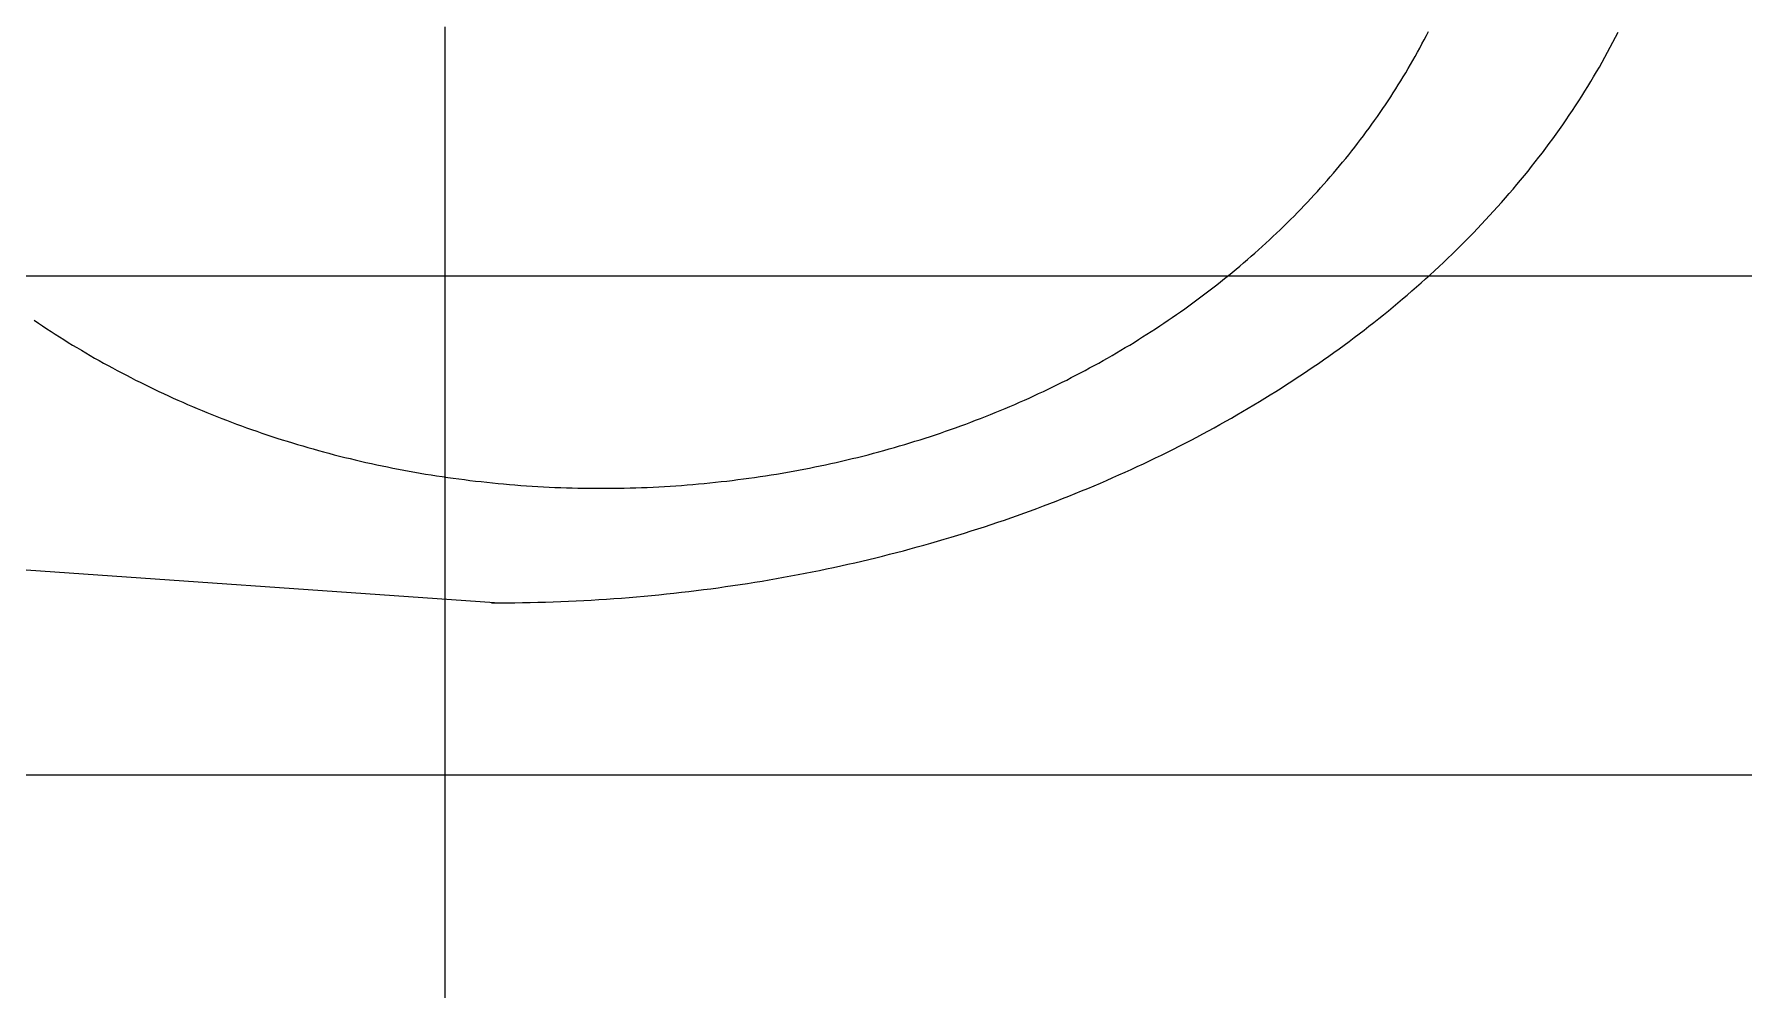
# Model space of a CAD drawing. Header units: millimetres. Extents: x 90740 to 167944, y -39332 to 25855.
# Drawn here: x 100253.5 to 100596.3, y 16509.3 to 16700.9 of the extents above; entities that cross this region are included whole.
import ezdxf

# ---------------------------------------------------------------- set-up
doc = ezdxf.new("R2010")
doc.units = ezdxf.units.MM
doc.layers.add('1__NP___MIESTNOSTIUK', color=7, linetype='Continuous')
doc.layers.add('PODLAHOVKA', color=7, linetype='Continuous')
doc.layers.add('XR$1$STANDARD', color=252, linetype='Continuous', lineweight=25)

# ---------------------------------------------------------------- blocks, each defined once
blk = doc.blocks.new('A$C90b3fe5d')
at = {"layer": 'XR$1$STANDARD', "linetype": 'Continuous', "lineweight": -2}
for p, q in [((1256.96, 20161.6), (1257.39, 20162.44)), ((1255.18, 20158.27), (1255.63, 20159.1)), ((1255.63, 20159.1), (1256.08, 20159.93)), ((1256.08, 20159.93), (1256.52, 20160.77)), ((1256.52, 20160.77), (1256.96, 20161.6)), ((1293.3, 20158.27), (1293.84, 20159.26)), ((1293.84, 20159.26), (1294.37, 20160.26)), ((1294.37, 20160.26), (1294.89, 20161.26)), ((1294.89, 20161.26), (1295.4, 20162.26)), ((1253.3, 20154.98), (1253.78, 20155.8)), ((1253.78, 20155.8), (1254.25, 20156.62)), ((1254.25, 20156.62), (1254.72, 20157.44)), ((1254.72, 20157.44), (1255.18, 20158.27)), ((1291.65, 20155.3), (1292.21, 20156.29)), ((1292.21, 20156.29), (1292.76, 20157.28)), ((1292.76, 20157.28), (1293.3, 20158.27)), ((1251.34, 20151.73), (1251.84, 20152.54)), ((1251.84, 20152.54), (1252.33, 20153.35)), ((1252.33, 20153.35), (1252.82, 20154.16)), ((1252.82, 20154.16), (1253.3, 20154.98)), ((1289.32, 20151.4), (1289.92, 20152.37)), ((1289.92, 20152.37), (1290.5, 20153.34)), ((1290.5, 20153.34), (1291.08, 20154.32)), ((1291.08, 20154.32), (1291.65, 20155.3)), ((1249.28, 20148.53), (1249.81, 20149.33)), ((1249.81, 20149.33), (1250.32, 20150.13)), ((1250.32, 20150.13), (1250.83, 20150.93)), ((1250.83, 20150.93), (1251.34, 20151.73)), ((1287.5, 20148.5), (1288.12, 20149.46)), ((1288.12, 20149.46), (1288.72, 20150.43)), ((1288.72, 20150.43), (1289.32, 20151.4)), ((1246.59, 20144.6), (1247.14, 20145.38)), ((1247.14, 20145.38), (1247.68, 20146.17)), ((1247.68, 20146.17), (1248.22, 20146.95)), ((1248.22, 20146.95), (1248.76, 20147.74)), ((1248.76, 20147.74), (1249.28, 20148.53)), ((1284.96, 20144.68), (1285.6, 20145.63)), ((1285.6, 20145.63), (1286.24, 20146.58)), ((1286.24, 20146.58), (1286.88, 20147.54)), ((1286.88, 20147.54), (1287.5, 20148.5)), ((1244.33, 20141.51), (1244.91, 20142.28)), ((1244.91, 20142.28), (1245.47, 20143.05)), ((1245.47, 20143.05), (1246.03, 20143.82)), ((1246.03, 20143.82), (1246.59, 20144.6)), ((1282.29, 20140.91), (1282.97, 20141.85)), ((1282.97, 20141.85), (1283.64, 20142.79)), ((1283.64, 20142.79), (1284.3, 20143.73)), ((1284.3, 20143.73), (1284.96, 20144.68)), ((1241.39, 20137.71), (1241.99, 20138.47)), ((1241.99, 20138.47), (1242.59, 20139.22)), ((1242.59, 20139.22), (1243.17, 20139.98)), ((1243.17, 20139.98), (1243.76, 20140.74)), ((1243.76, 20140.74), (1244.33, 20141.51)), ((1280.22, 20138.12), (1280.92, 20139.04)), ((1280.92, 20139.04), (1281.61, 20139.97)), ((1281.61, 20139.97), (1282.29, 20140.91)), ((1238.95, 20134.73), (1239.57, 20135.47)), ((1239.57, 20135.47), (1240.18, 20136.22)), ((1240.18, 20136.22), (1240.79, 20136.96)), ((1240.79, 20136.96), (1241.39, 20137.71)), ((1277.34, 20134.44), (1278.07, 20135.36)), ((1278.07, 20135.36), (1278.8, 20136.27)), ((1278.8, 20136.27), (1279.51, 20137.19)), ((1279.51, 20137.19), (1280.22, 20138.12)), ((1235.77, 20131.08), (1236.42, 20131.81)), ((1236.42, 20131.81), (1237.06, 20132.53)), ((1237.06, 20132.53), (1237.69, 20133.26)), ((1237.69, 20133.26), (1238.32, 20134)), ((1238.32, 20134), (1238.95, 20134.73)), ((1274.35, 20130.83), (1275.11, 20131.73)), ((1275.11, 20131.73), (1275.86, 20132.63)), ((1275.86, 20132.63), (1276.61, 20133.54)), ((1276.61, 20133.54), (1277.34, 20134.44)), ((1232.47, 20127.51), (1233.14, 20128.22)), ((1233.14, 20128.22), (1233.8, 20128.93)), ((1233.8, 20128.93), (1234.47, 20129.64)), ((1234.47, 20129.64), (1235.12, 20130.36)), ((1235.12, 20130.36), (1235.77, 20131.08)), ((1271.25, 20127.27), (1272.04, 20128.15)), ((1272.04, 20128.15), (1272.82, 20129.04)), ((1272.82, 20129.04), (1273.59, 20129.93)), ((1273.59, 20129.93), (1274.35, 20130.83)), ((1229.04, 20124.03), (1229.74, 20124.72)), ((1229.74, 20124.72), (1230.43, 20125.41)), ((1230.43, 20125.41), (1231.11, 20126.11)), ((1231.11, 20126.11), (1231.79, 20126.81)), ((1231.79, 20126.81), (1232.47, 20127.51)), ((1268.84, 20124.64), (1269.65, 20125.51)), ((1269.65, 20125.51), (1270.45, 20126.39)), ((1270.45, 20126.39), (1271.25, 20127.27)), ((1225.49, 20120.64), (1226.21, 20121.31)), ((1226.21, 20121.31), (1226.93, 20121.99)), ((1226.93, 20121.99), (1227.64, 20122.66)), ((1227.64, 20122.66), (1228.34, 20123.35)), ((1228.34, 20123.35), (1229.04, 20124.03)), ((1265.54, 20121.18), (1266.38, 20122.04)), ((1266.38, 20122.04), (1267.21, 20122.9)), ((1267.21, 20122.9), (1268.03, 20123.77)), ((1268.03, 20123.77), (1268.84, 20124.64)), ((1221.83, 20117.34), (1222.57, 20117.99)), ((1222.57, 20117.99), (1223.31, 20118.65)), ((1223.31, 20118.65), (1224.04, 20119.31)), ((1224.04, 20119.31), (1224.77, 20119.97)), ((1224.77, 20119.97), (1225.49, 20120.64)), ((1261.26, 20116.95), (1262.13, 20117.79)), ((1262.13, 20117.79), (1262.99, 20118.63)), ((1262.99, 20118.63), (1263.85, 20119.48)), ((1263.85, 20119.48), (1264.7, 20120.33)), ((1264.7, 20120.33), (1265.54, 20121.18)), ((1218.04, 20114.13), (1218.81, 20114.76)), ((1218.81, 20114.76), (1219.57, 20115.4)), ((1219.57, 20115.4), (1220.33, 20116.04)), ((1220.33, 20116.04), (1221.08, 20116.69)), ((1221.08, 20116.69), (1221.83, 20117.34)), ((1257.71, 20113.64), (1258.61, 20114.46)), ((1258.61, 20114.46), (1259.5, 20115.29)), ((1259.5, 20115.29), (1260.38, 20116.12)), ((1260.38, 20116.12), (1261.26, 20116.95)), ((1213.36, 20110.4), (1214.15, 20111.01)), ((1214.15, 20111.01), (1214.94, 20111.63)), ((1214.94, 20111.63), (1215.72, 20112.25)), ((1215.72, 20112.25), (1216.5, 20112.87)), ((1216.5, 20112.87), (1217.27, 20113.5)), ((1217.27, 20113.5), (1218.04, 20114.13)), ((1254.06, 20110.39), (1254.98, 20111.19)), ((1254.98, 20111.19), (1255.9, 20112)), ((1255.9, 20112), (1256.81, 20112.82)), ((1256.81, 20112.82), (1257.71, 20113.64)), ((1209.33, 20107.41), (1210.14, 20108)), ((1210.14, 20108), (1210.95, 20108.59)), ((1210.95, 20108.59), (1211.76, 20109.19)), ((1211.76, 20109.19), (1212.56, 20109.8)), ((1212.56, 20109.8), (1213.36, 20110.4)), ((1250.3, 20107.2), (1251.25, 20107.99)), ((1251.25, 20107.99), (1252.19, 20108.79)), ((1252.19, 20108.79), (1253.13, 20109.58)), ((1253.13, 20109.58), (1254.06, 20110.39)), ((977.87, 20104.51), (978.71, 20103.94)), ((1204.35, 20103.94), (1205.19, 20104.51)), ((1205.19, 20104.51), (1206.03, 20105.08)), ((1206.03, 20105.08), (1206.86, 20105.66)), ((1206.86, 20105.66), (1207.69, 20106.24)), ((1207.69, 20106.24), (1208.51, 20106.82)), ((1208.51, 20106.82), (1209.33, 20107.41)), ((1245.46, 20103.32), (1246.44, 20104.08)), ((1246.44, 20104.08), (1247.42, 20104.86)), ((1247.42, 20104.86), (1248.38, 20105.63)), ((1248.38, 20105.63), (1249.35, 20106.42)), ((1249.35, 20106.42), (1250.3, 20107.2)), ((978.71, 20103.94), (979.55, 20103.38)), ((979.55, 20103.38), (980.4, 20102.82)), ((980.4, 20102.82), (981.25, 20102.27)), ((981.25, 20102.27), (982.11, 20101.72)), ((982.11, 20101.72), (982.97, 20101.17)), ((982.97, 20101.17), (983.83, 20100.63)), ((1199.23, 20100.63), (1200.09, 20101.17)), ((1200.09, 20101.17), (1200.95, 20101.72)), ((1200.95, 20101.72), (1201.81, 20102.27)), ((1201.81, 20102.27), (1202.66, 20102.82)), ((1202.66, 20102.82), (1203.51, 20103.38)), ((1203.51, 20103.38), (1204.35, 20103.94)), ((1241.48, 20100.28), (1242.48, 20101.04)), ((1242.48, 20101.04), (1243.48, 20101.79)), ((1243.48, 20101.79), (1244.47, 20102.55)), ((1244.47, 20102.55), (1245.46, 20103.32)), ((983.83, 20100.63), (984.7, 20100.09)), ((984.7, 20100.09), (985.57, 20099.56)), ((985.57, 20099.56), (986.45, 20099.03)), ((986.45, 20099.03), (987.33, 20098.5)), ((987.33, 20098.5), (988.22, 20097.98)), ((988.22, 20097.98), (989.1, 20097.47)), ((989.1, 20097.47), (990, 20096.95)), ((1193.07, 20096.95), (1193.96, 20097.47)), ((1193.96, 20097.47), (1194.85, 20097.98)), ((1194.85, 20097.98), (1195.73, 20098.5)), ((1195.73, 20098.5), (1196.61, 20099.03)), ((1196.61, 20099.03), (1197.49, 20099.56)), ((1197.49, 20099.56), (1198.36, 20100.09)), ((1198.36, 20100.09), (1199.23, 20100.63)), ((1236.36, 20096.59), (1237.39, 20097.32)), ((1237.39, 20097.32), (1238.42, 20098.06)), ((1238.42, 20098.06), (1239.45, 20098.79)), ((1239.45, 20098.79), (1240.47, 20099.54)), ((1240.47, 20099.54), (1241.48, 20100.28)), ((990, 20096.95), (990.89, 20096.45)), ((990.89, 20096.45), (991.79, 20095.94)), ((991.79, 20095.94), (992.69, 20095.44)), ((992.69, 20095.44), (993.6, 20094.95)), ((993.6, 20094.95), (994.51, 20094.46)), ((994.51, 20094.46), (995.43, 20093.97)), ((995.43, 20093.97), (996.35, 20093.49)), ((1186.72, 20093.49), (1187.63, 20093.97)), ((1187.63, 20093.97), (1188.55, 20094.46)), ((1188.55, 20094.46), (1189.46, 20094.95)), ((1189.46, 20094.95), (1190.37, 20095.44)), ((1190.37, 20095.44), (1191.27, 20095.94)), ((1191.27, 20095.94), (1192.17, 20096.45)), ((1192.17, 20096.45), (1193.07, 20096.95)), ((1232.16, 20093.72), (1233.22, 20094.43)), ((1233.22, 20094.43), (1234.27, 20095.15)), ((1234.27, 20095.15), (1235.32, 20095.87)), ((1235.32, 20095.87), (1236.36, 20096.59)), ((996.35, 20093.49), (997.27, 20093.02)), ((997.27, 20093.02), (998.19, 20092.54)), ((998.19, 20092.54), (999.12, 20092.08)), ((999.12, 20092.08), (1000.06, 20091.61)), ((1000.06, 20091.61), (1000.99, 20091.16)), ((1000.99, 20091.16), (1001.93, 20090.7)), ((1001.93, 20090.7), (1002.88, 20090.25)), ((1180.18, 20090.25), (1181.13, 20090.7)), ((1181.13, 20090.7), (1182.07, 20091.16)), ((1182.07, 20091.16), (1183, 20091.61)), ((1183, 20091.61), (1183.94, 20092.08)), ((1183.94, 20092.08), (1184.87, 20092.54)), ((1184.87, 20092.54), (1185.79, 20093.02)), ((1185.79, 20093.02), (1186.72, 20093.49)), ((1226.77, 20090.24), (1227.86, 20090.92)), ((1227.86, 20090.92), (1228.94, 20091.62)), ((1228.94, 20091.62), (1230.02, 20092.31)), ((1230.02, 20092.31), (1231.09, 20093.02)), ((1231.09, 20093.02), (1232.16, 20093.72)), ((1002.88, 20090.25), (1003.83, 20089.81)), ((1003.83, 20089.81), (1004.78, 20089.37)), ((1004.78, 20089.37), (1005.73, 20088.93)), ((1005.73, 20088.93), (1006.69, 20088.5)), ((1006.69, 20088.5), (1007.65, 20088.08)), ((1007.65, 20088.08), (1008.62, 20087.65)), ((1008.62, 20087.65), (1009.59, 20087.24)), ((1009.59, 20087.24), (1010.56, 20086.83)), ((1172.5, 20086.83), (1173.48, 20087.24)), ((1173.48, 20087.24), (1174.44, 20087.65)), ((1174.44, 20087.65), (1175.41, 20088.08)), ((1175.41, 20088.08), (1176.37, 20088.5)), ((1176.37, 20088.5), (1177.33, 20088.93)), ((1177.33, 20088.93), (1178.28, 20089.37)), ((1178.28, 20089.37), (1179.24, 20089.81)), ((1179.24, 20089.81), (1180.18, 20090.25)), ((1221.25, 20086.87), (1222.36, 20087.53)), ((1222.36, 20087.53), (1223.48, 20088.2)), ((1223.48, 20088.2), (1224.58, 20088.87)), ((1224.58, 20088.87), (1225.68, 20089.55)), ((1225.68, 20089.55), (1226.77, 20090.24)), ((1010.56, 20086.83), (1011.53, 20086.42)), ((1011.53, 20086.42), (1012.51, 20086.02)), ((1012.51, 20086.02), (1013.49, 20085.62)), ((1013.49, 20085.62), (1014.48, 20085.23)), ((1014.48, 20085.23), (1015.47, 20084.84)), ((1015.47, 20084.84), (1016.46, 20084.46)), ((1016.46, 20084.46), (1017.45, 20084.08)), ((1017.45, 20084.08), (1018.45, 20083.71)), ((1018.45, 20083.71), (1019.45, 20083.34)), ((1163.61, 20083.34), (1164.61, 20083.71)), ((1164.61, 20083.71), (1165.61, 20084.08)), ((1165.61, 20084.08), (1166.6, 20084.46)), ((1166.6, 20084.46), (1167.59, 20084.84)), ((1167.59, 20084.84), (1168.58, 20085.23)), ((1168.58, 20085.23), (1169.57, 20085.62)), ((1169.57, 20085.62), (1170.55, 20086.02)), ((1170.55, 20086.02), (1171.53, 20086.42)), ((1171.53, 20086.42), (1172.5, 20086.83)), ((1214.43, 20082.98), (1215.58, 20083.62)), ((1215.58, 20083.62), (1216.73, 20084.26)), ((1216.73, 20084.26), (1217.87, 20084.9)), ((1217.87, 20084.9), (1219, 20085.55)), ((1219, 20085.55), (1220.13, 20086.21)), ((1220.13, 20086.21), (1221.25, 20086.87)), ((1019.45, 20083.34), (1020.46, 20082.97)), ((1020.46, 20082.97), (1021.47, 20082.62)), ((1021.47, 20082.62), (1022.48, 20082.26)), ((1022.48, 20082.26), (1023.49, 20081.91)), ((1023.49, 20081.91), (1024.51, 20081.57)), ((1024.51, 20081.57), (1025.53, 20081.23)), ((1025.53, 20081.23), (1026.55, 20080.9)), ((1026.55, 20080.9), (1027.58, 20080.57)), ((1027.58, 20080.57), (1028.61, 20080.25)), ((1028.61, 20080.25), (1029.64, 20079.93)), ((1153.42, 20079.93), (1154.45, 20080.25)), ((1154.45, 20080.25), (1155.48, 20080.57)), ((1155.48, 20080.57), (1156.51, 20080.9)), ((1156.51, 20080.9), (1157.53, 20081.23)), ((1157.53, 20081.23), (1158.55, 20081.57)), ((1158.55, 20081.57), (1159.57, 20081.91)), ((1159.57, 20081.91), (1160.58, 20082.26)), ((1160.58, 20082.26), (1161.59, 20082.62)), ((1161.59, 20082.62), (1162.6, 20082.97)), ((1162.6, 20082.97), (1163.61, 20083.34)), ((1208.61, 20079.88), (1209.78, 20080.49)), ((1209.78, 20080.49), (1210.95, 20081.11)), ((1210.95, 20081.11), (1212.12, 20081.73)), ((1212.12, 20081.73), (1213.28, 20082.35)), ((1213.28, 20082.35), (1214.43, 20082.98)), ((1029.64, 20079.93), (1030.68, 20079.62)), ((1030.68, 20079.62), (1031.71, 20079.31)), ((1031.71, 20079.31), (1032.76, 20079.01)), ((1032.76, 20079.01), (1033.8, 20078.71)), ((1033.8, 20078.71), (1034.85, 20078.42)), ((1034.85, 20078.42), (1035.9, 20078.13)), ((1035.9, 20078.13), (1036.95, 20077.85)), ((1036.95, 20077.85), (1038, 20077.57)), ((1038, 20077.57), (1039.06, 20077.3)), ((1039.06, 20077.3), (1040.12, 20077.03)), ((1040.12, 20077.03), (1041.19, 20076.77)), ((1041.19, 20076.77), (1042.25, 20076.52)), ((1140.81, 20076.52), (1141.87, 20076.77)), ((1141.87, 20076.77), (1142.94, 20077.03)), ((1142.94, 20077.03), (1144, 20077.3)), ((1144, 20077.3), (1145.06, 20077.57)), ((1145.06, 20077.57), (1146.11, 20077.85)), ((1146.11, 20077.85), (1147.17, 20078.13)), ((1147.17, 20078.13), (1148.22, 20078.42)), ((1148.22, 20078.42), (1149.26, 20078.71)), ((1149.26, 20078.71), (1150.31, 20079.01)), ((1150.31, 20079.01), (1151.35, 20079.31)), ((1151.35, 20079.31), (1152.39, 20079.62)), ((1152.39, 20079.62), (1153.42, 20079.93)), ((1201.44, 20076.33), (1202.65, 20076.91)), ((1202.65, 20076.91), (1203.85, 20077.49)), ((1203.85, 20077.49), (1205.05, 20078.08)), ((1205.05, 20078.08), (1206.24, 20078.68)), ((1206.24, 20078.68), (1207.43, 20079.28)), ((1207.43, 20079.28), (1208.61, 20079.88)), ((1042.25, 20076.52), (1043.32, 20076.27)), ((1043.32, 20076.27), (1044.39, 20076.02)), ((1044.39, 20076.02), (1045.47, 20075.78)), ((1045.47, 20075.78), (1046.55, 20075.55)), ((1046.55, 20075.55), (1047.63, 20075.32)), ((1047.63, 20075.32), (1048.71, 20075.1)), ((1048.71, 20075.1), (1049.79, 20074.88)), ((1049.79, 20074.88), (1050.88, 20074.67)), ((1050.88, 20074.67), (1051.97, 20074.46)), ((1051.97, 20074.46), (1053.06, 20074.26)), ((1053.06, 20074.26), (1054.16, 20074.07)), ((1054.16, 20074.07), (1055.25, 20073.88)), ((1055.25, 20073.88), (1056.35, 20073.69)), ((1056.35, 20073.69), (1057.46, 20073.51)), ((1057.46, 20073.51), (1058.56, 20073.34)), ((1058.56, 20073.34), (1059.67, 20073.17)), ((1123.39, 20073.17), (1124.5, 20073.34)), ((1124.5, 20073.34), (1125.61, 20073.51)), ((1125.61, 20073.51), (1126.71, 20073.69)), ((1126.71, 20073.69), (1127.81, 20073.88)), ((1127.81, 20073.88), (1128.9, 20074.07)), ((1128.9, 20074.07), (1130, 20074.26)), ((1130, 20074.26), (1131.09, 20074.46)), ((1131.09, 20074.46), (1132.18, 20074.67)), ((1132.18, 20074.67), (1133.27, 20074.88)), ((1133.27, 20074.88), (1134.35, 20075.1)), ((1134.35, 20075.1), (1135.44, 20075.32)), ((1135.44, 20075.32), (1136.52, 20075.55)), ((1136.52, 20075.55), (1137.59, 20075.78)), ((1137.59, 20075.78), (1138.67, 20076.02)), ((1138.67, 20076.02), (1139.74, 20076.27)), ((1139.74, 20076.27), (1140.81, 20076.52)), ((1194.1, 20072.96), (1195.34, 20073.51)), ((1195.34, 20073.51), (1196.57, 20074.06)), ((1196.57, 20074.06), (1197.79, 20074.62)), ((1197.79, 20074.62), (1199.02, 20075.18)), ((1199.02, 20075.18), (1200.23, 20075.75)), ((1200.23, 20075.75), (1201.44, 20076.33)), ((1070.18, 20047.86), (742.23, 20070.83)), ((1059.67, 20073.17), (1060.78, 20073.01)), ((1060.78, 20073.01), (1061.89, 20072.85)), ((1061.89, 20072.85), (1063, 20072.7)), ((1063, 20072.7), (1064.12, 20072.56)), ((1064.12, 20072.56), (1065.24, 20072.42)), ((1065.24, 20072.42), (1066.36, 20072.28)), ((1066.36, 20072.28), (1067.48, 20072.16)), ((1067.48, 20072.16), (1068.61, 20072.03)), ((1068.61, 20072.03), (1069.73, 20071.92)), ((1069.73, 20071.92), (1070.86, 20071.81)), ((1070.86, 20071.81), (1071.99, 20071.7)), ((1071.99, 20071.7), (1073.13, 20071.6)), ((1073.13, 20071.6), (1074.26, 20071.51)), ((1074.26, 20071.51), (1075.4, 20071.42)), ((1075.4, 20071.42), (1076.54, 20071.34)), ((1076.54, 20071.34), (1077.68, 20071.27)), ((1077.68, 20071.27), (1078.83, 20071.2)), ((1078.83, 20071.2), (1079.97, 20071.13)), ((1079.97, 20071.13), (1081.12, 20071.07)), ((1081.12, 20071.07), (1082.27, 20071.02)), ((1082.27, 20071.02), (1083.42, 20070.98)), ((1083.42, 20070.98), (1084.57, 20070.94)), ((1084.57, 20070.94), (1085.73, 20070.9)), ((1085.73, 20070.9), (1086.88, 20070.88)), ((1086.88, 20070.88), (1088.04, 20070.86)), ((1088.04, 20070.86), (1089.2, 20070.84)), ((1089.2, 20070.84), (1090.37, 20070.83)), ((1090.37, 20070.83), (1091.53, 20070.83)), ((1091.53, 20070.83), (1092.69, 20070.83)), ((1092.69, 20070.83), (1093.86, 20070.84)), ((1093.86, 20070.84), (1095.02, 20070.86)), ((1095.02, 20070.86), (1096.18, 20070.88)), ((1096.18, 20070.88), (1097.33, 20070.9)), ((1097.33, 20070.9), (1098.49, 20070.94)), ((1098.49, 20070.94), (1099.64, 20070.98)), ((1099.64, 20070.98), (1100.79, 20071.02)), ((1100.79, 20071.02), (1101.94, 20071.07)), ((1101.94, 20071.07), (1103.09, 20071.13)), ((1103.09, 20071.13), (1104.24, 20071.2)), ((1104.24, 20071.2), (1105.38, 20071.27)), ((1105.38, 20071.27), (1106.52, 20071.34)), ((1106.52, 20071.34), (1107.66, 20071.42)), ((1107.66, 20071.42), (1108.8, 20071.51)), ((1108.8, 20071.51), (1109.93, 20071.6)), ((1109.93, 20071.6), (1111.07, 20071.7)), ((1111.07, 20071.7), (1112.2, 20071.81)), ((1112.2, 20071.81), (1113.33, 20071.92)), ((1113.33, 20071.92), (1114.46, 20072.03)), ((1114.46, 20072.03), (1115.58, 20072.16)), ((1115.58, 20072.16), (1116.7, 20072.28)), ((1116.7, 20072.28), (1117.82, 20072.42)), ((1117.82, 20072.42), (1118.94, 20072.56)), ((1118.94, 20072.56), (1120.06, 20072.7)), ((1120.06, 20072.7), (1121.17, 20072.85)), ((1121.17, 20072.85), (1122.28, 20073.01)), ((1122.28, 20073.01), (1123.39, 20073.17)), ((1186.58, 20069.78), (1187.84, 20070.3)), ((1187.84, 20070.3), (1189.1, 20070.82)), ((1189.1, 20070.82), (1190.36, 20071.35)), ((1190.36, 20071.35), (1191.61, 20071.88)), ((1191.61, 20071.88), (1192.86, 20072.42)), ((1192.86, 20072.42), (1194.1, 20072.96)), ((1177.59, 20066.32), (1178.89, 20066.8)), ((1178.89, 20066.8), (1180.18, 20067.28)), ((1180.18, 20067.28), (1181.47, 20067.77)), ((1181.47, 20067.77), (1182.75, 20068.26)), ((1182.75, 20068.26), (1184.03, 20068.76)), ((1184.03, 20068.76), (1185.31, 20069.27)), ((1185.31, 20069.27), (1186.58, 20069.78)), ((1167.05, 20062.7), (1168.38, 20063.13)), ((1168.38, 20063.13), (1169.71, 20063.57)), ((1169.71, 20063.57), (1171.04, 20064.01)), ((1171.04, 20064.01), (1172.36, 20064.46)), ((1172.36, 20064.46), (1173.67, 20064.92)), ((1173.67, 20064.92), (1174.98, 20065.38)), ((1174.98, 20065.38), (1176.29, 20065.85)), ((1176.29, 20065.85), (1177.59, 20066.32)), ((1156.24, 20059.44), (1157.61, 20059.83)), ((1157.61, 20059.83), (1158.97, 20060.22)), ((1158.97, 20060.22), (1160.33, 20060.62)), ((1160.33, 20060.62), (1161.68, 20061.03)), ((1161.68, 20061.03), (1163.03, 20061.43)), ((1163.03, 20061.43), (1164.37, 20061.85)), ((1164.37, 20061.85), (1165.72, 20062.27)), ((1165.72, 20062.27), (1167.05, 20062.7)), ((1142.37, 20055.91), (1143.77, 20056.24)), ((1143.77, 20056.24), (1145.17, 20056.57)), ((1145.17, 20056.57), (1146.57, 20056.91)), ((1146.57, 20056.91), (1147.96, 20057.25)), ((1147.96, 20057.25), (1149.35, 20057.6)), ((1149.35, 20057.6), (1150.74, 20057.96)), ((1150.74, 20057.96), (1152.12, 20058.32)), ((1152.12, 20058.32), (1153.5, 20058.69)), ((1153.5, 20058.69), (1154.87, 20059.06)), ((1154.87, 20059.06), (1156.24, 20059.44)), ((1125.23, 20052.48), (1126.68, 20052.73)), ((1126.68, 20052.73), (1128.12, 20052.99)), ((1128.12, 20052.99), (1129.56, 20053.25)), ((1129.56, 20053.25), (1131, 20053.53)), ((1131, 20053.53), (1132.43, 20053.8)), ((1132.43, 20053.8), (1133.86, 20054.08)), ((1133.86, 20054.08), (1135.29, 20054.37)), ((1135.29, 20054.37), (1136.71, 20054.67)), ((1136.71, 20054.67), (1138.13, 20054.97)), ((1138.13, 20054.97), (1139.55, 20055.28)), ((1139.55, 20055.28), (1140.96, 20055.59)), ((1140.96, 20055.59), (1142.37, 20055.91)), ((1100.13, 20049.21), (1101.63, 20049.35)), ((1101.63, 20049.35), (1103.13, 20049.49)), ((1103.13, 20049.49), (1104.63, 20049.65)), ((1104.63, 20049.65), (1106.12, 20049.81)), ((1106.12, 20049.81), (1107.61, 20049.97)), ((1107.61, 20049.97), (1109.09, 20050.15)), ((1109.09, 20050.15), (1110.58, 20050.33)), ((1110.58, 20050.33), (1112.06, 20050.51)), ((1112.06, 20050.51), (1113.53, 20050.7)), ((1113.53, 20050.7), (1115.01, 20050.9)), ((1115.01, 20050.9), (1116.48, 20051.11)), ((1116.48, 20051.11), (1117.94, 20051.32)), ((1117.94, 20051.32), (1119.41, 20051.54)), ((1119.41, 20051.54), (1120.87, 20051.77)), ((1120.87, 20051.77), (1122.32, 20052)), ((1122.32, 20052), (1123.78, 20052.24)), ((1123.78, 20052.24), (1125.23, 20052.48)), ((1069.56, 20047.86), (1071.11, 20047.86)), ((1071.11, 20047.86), (1072.66, 20047.87)), ((1072.66, 20047.87), (1074.21, 20047.88)), ((1074.21, 20047.88), (1075.76, 20047.9)), ((1075.76, 20047.9), (1077.3, 20047.93)), ((1077.3, 20047.93), (1078.84, 20047.97)), ((1078.84, 20047.97), (1080.38, 20048.01)), ((1080.38, 20048.01), (1081.91, 20048.06)), ((1081.91, 20048.06), (1083.45, 20048.12)), ((1083.45, 20048.12), (1084.98, 20048.18)), ((1084.98, 20048.18), (1086.5, 20048.26)), ((1086.5, 20048.26), (1088.03, 20048.33)), ((1088.03, 20048.33), (1089.55, 20048.42)), ((1089.55, 20048.42), (1091.07, 20048.51)), ((1091.07, 20048.51), (1092.59, 20048.61)), ((1092.59, 20048.61), (1094.1, 20048.72)), ((1094.1, 20048.72), (1095.62, 20048.83)), ((1095.62, 20048.83), (1097.12, 20048.95)), ((1097.12, 20048.95), (1098.63, 20049.07)), ((1098.63, 20049.07), (1100.13, 20049.21))]:
    blk.add_line(p, q, dxfattribs=at)

msp = doc.modelspace()

# ---------------------------------------------------------------- linework, layer by layer
at = {"layer": '1__NP___MIESTNOSTIUK', "color": 18}
msp.add_line((100335.96, 16502.38), (100335.96, 16702.38), dxfattribs=at)
at = {"layer": 'PODLAHOVKA', "color": 12, "ltscale": 5}
msp.add_lwpolyline([(102106.82, 16652.38), (100157.74, 16652.38), (100146.63, 16647.78), (100121.15, 16622.3), (100117.89, 16614.45), (100117.89, 16590.32), (100121.15, 16582.46), (100146.63, 16556.98), (100157.74, 16552.38), (102106.82, 16552.38)], dxfattribs=at)

# ---------------------------------------------------------------- block references
at = {"linetype": 'Continuous'}
msp.add_blockref('A$C90b3fe5d', (99275.67, -3461), dxfattribs=at)

doc.saveas('drawing.dxf')
